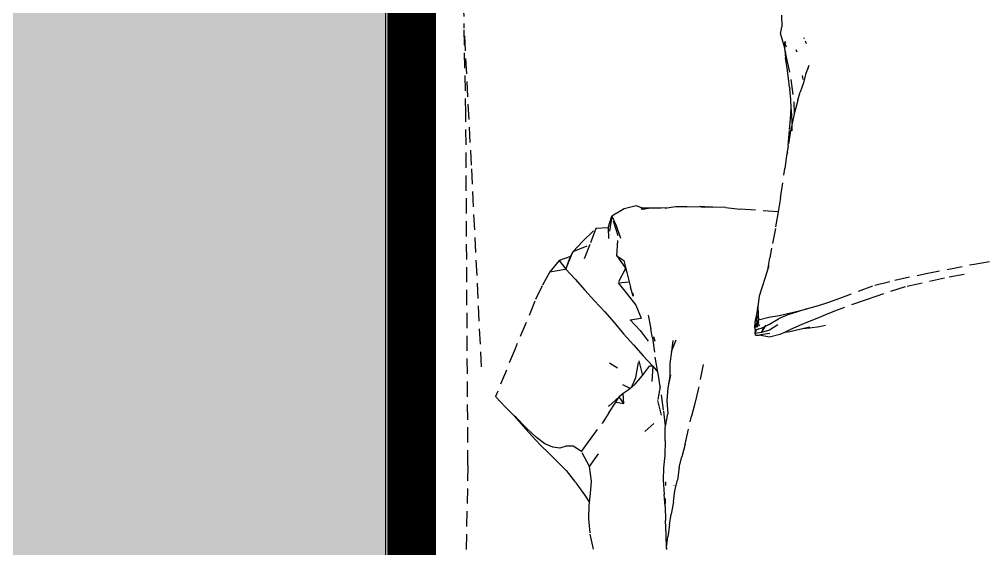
# Model space of a CAD drawing. Header units: millimetres. Extents: x 0 to 460473, y -68369 to 85219.
# Drawn here: x 230084 to 230479.2, y -39148.6 to -38931.9 of the extents above; entities that cross this region are included whole.
import ezdxf

# ---------------------------------------------------------------- set-up
doc = ezdxf.new("R2010")
doc.units = ezdxf.units.MM
doc.header["$LTSCALE"] = 50
doc.linetypes.add('HIDDEN2', pattern=[0.1875, 0.125, -0.0625])
for name, color, linetype in [('fur', 6, 'Continuous'), ('ha', 8, 'Continuous'), ('hid', 8, 'HIDDEN2'), ('wall', 2, 'Continuous')]:
    doc.layers.add(name, color=color, linetype=linetype)

# ---------------------------------------------------------------- blocks, each defined once
blk = doc.blocks.new('EWEDSF')
at = {"layer": 'ha', "transparency": 33554559}
h = blk.add_hatch(color=256, dxfattribs=at)
h.dxf.hatch_style = 1
h.paths.add_polyline_path([(230234, 29629.7), (230234, 32479.7), (230344, 32479.7), (230344, 32679.7), (230034, 32679.7), (230034, 29829.7), (229434, 29829.7), (229434, 29629.7), (230034, 29629.7), (230034, 28199.2), (229414, 28199.2), (229414, 27999.7), (230034, 27999.7), (230284, 27999.7), (230284, 28169.7), (230234, 28169.7)])
at = {"layer": 'wall', "color": 2}
blk.add_line((230234, 28169.7), (230234, 29629.7), dxfattribs=at)

msp = doc.modelspace()

# ---------------------------------------------------------------- linework, layer by layer
at = {"layer": 'fur', "color": 40, "lineweight": 50, "true_color": 0xf8d731, "const_width": 20}
msp.add_lwpolyline([(231454.62857818, -37422.47504293), (231454.62857818, -39432.25663589), (230244.58358802, -39432.25663589), (230244.58358802, -37422.47504293)], close=True, dxfattribs=at)
at = {"layer": 'hid'}
for p, q in [((230244.58358802, -38082.33616613), (230244.58358802, -39427.44650558)), ((230264.57712161, -38905.75453837), (230266.03847788, -38933.54709091)), ((230396.00294595, -38930.19822183), (230396.07140102, -38934.90900552)), ((230266.78121753, -38970.56468351), (230266.03847788, -38933.54709091)), ((230269.0933059, -38991.64481146), (230266.03847788, -38933.54709091)), ((230395.63390774, -38937.91721476), (230396.07140102, -38934.90900552)), ((230395.63390774, -38937.91721476), (230396.92755997, -38942.56050872)), ((230397.38560299, -38941.53899738), (230397.12914249, -38942.29554901)), ((230397.12914249, -38942.29554901), (230397.34126892, -38944.47627623)), ((230397.38560299, -38941.53899738), (230397.66484865, -38940.84260421)), ((230397.73562151, -38941.27450339), (230397.38560299, -38941.53899738)), ((230398.06071981, -38943.25845138), (230397.38560299, -38941.53899738)), ((230397.48710842, -38939.75792498), (230397.41763937, -38939.74307697)), ((230405.45795384, -38939.91046024), (230405.32162148, -38939.51533738)), ((230406.14667889, -38941.9065455), (230405.78970453, -38940.87195083)), ((230396.92755997, -38942.56050872), (230397.34126892, -38944.47627623)), ((230397.34126892, -38944.47627623), (230397.65080447, -38947.65840021)), ((230397.34126892, -38944.47627623), (230397.95629472, -38947.32428435)), ((230402.33689146, -38945.37219017), (230402.01628299, -38944.33257752)), ((230398.25303738, -38951.88025825), (230397.65080447, -38947.65840021)), ((230397.95629472, -38947.32428435), (230399.83771777, -38956.49455661)), ((230398.85016835, -38956.12361302), (230398.25303738, -38951.88025825)), ((230407.10262772, -38950.76176166), (230405.79764061, -38954.51202474)), ((230407.10262772, -38950.76176166), (230406.73302339, -38952.16170532)), ((230399.25606432, -38959.6565758), (230398.85016835, -38956.12361302)), ((230399.83771777, -38956.49455661), (230401.0473268, -38965.70732241)), ((230404.92645985, -38957.88634498), (230403.61015932, -38961.7452582)), ((230404.82640886, -38956.53998118), (230404.56921284, -38954.85327628)), ((230405.79764061, -38954.51202474), (230404.92645985, -38957.88634498)), ((230399.25606432, -38959.6565758), (230399.34930422, -38960.35013701)), ((230399.76598195, -38964.66681396), (230399.34930422, -38960.35013701)), ((230402.64649322, -38965.03842412), (230403.61015932, -38961.7452582)), ((230399.97825376, -38968.17728017), (230399.76598195, -38964.66681396)), ((230401.0473268, -38965.70732241), (230401.18625518, -38970.54623425)), ((230402.64649322, -38965.03842412), (230401.51101579, -38969.08297578)), ((230399.6052958, -38972.60860635), (230399.97825376, -38968.17728017)), ((230400.08374325, -38969.13080185), (230399.97825376, -38968.17728017)), ((230400.28948987, -38973.65478061), (230400.08374325, -38969.13080185)), ((230401.51101579, -38969.08297578), (230401.18625518, -38970.54623425)), ((230267.63540781, -39114.52945929), (230266.78121753, -38970.56468351)), ((230399.27189847, -38976.93628163), (230399.6052958, -38972.60860635)), ((230400.29920502, -38974.54297397), (230400.28948987, -38973.65478061)), ((230401.18625518, -38970.54623425), (230400.29920502, -38974.54297397)), ((230399.82816362, -38976.66532283), (230398.74205912, -38983.58910922)), ((230398.74205912, -38983.58910922), (230399.27189847, -38976.93628163)), ((230400.29920502, -38974.54297397), (230399.82816362, -38976.66532283)), ((230400.33123241, -38977.47103074), (230400.3057994, -38975.14585499)), ((230398.74205912, -38983.58910922), (230397.94485912, -38988.67116393)), ((230397.94485912, -38988.67116393), (230397.3709081, -38992.92685015)), ((230398.48013548, -38986.87790379), (230398.52758952, -38986.28205617)), ((230273.21126803, -39074.20525755), (230269.0933059, -38991.64481146)), ((230395.62437752, -39005.01484542), (230397.3709081, -38992.92685015)), ((230395.62437752, -39005.01484542), (230394.6435795, -39010.71749044)), ((230331.56832115, -39009.45732214), (230326.55289584, -39012.4575326)), ((230336.55238525, -39008.25683801), (230331.56832115, -39009.45732214)), ((230339.23553343, -39009.1736986), (230336.55238525, -39008.25683801)), ((230339.1666139, -39009.72103057), (230338.59484361, -39009.4007901)), ((230342.32391052, -39009.23002337), (230339.1666139, -39009.72103057)), ((230342.32391052, -39009.23002337), (230339.23553343, -39009.1736986)), ((230342.46647737, -39009.22869024), (230342.32391052, -39009.23002337)), ((230342.51146307, -39009.22957911), (230342.46647737, -39009.22869024)), ((230346.68573686, -39009.2196916), (230342.51146307, -39009.22957911)), ((230350.06233317, -39009.10600871), (230346.68573686, -39009.2196916)), ((230350.06233317, -39009.10600871), (230348.3869692, -39009.36466956)), ((230352.63527998, -39008.70876929), (230350.06233317, -39009.10600871)), ((230357.26964038, -39008.65977674), (230352.63527998, -39008.70876929)), ((230357.26964038, -39008.65977674), (230362.48253612, -39008.56679088)), ((230366.90367933, -39008.78250517), (230362.48253612, -39008.56679088)), ((230366.90367933, -39008.78250517), (230362.9905657, -39008.95339876)), ((230367.81366792, -39008.74276412), (230366.90367933, -39008.78250517)), ((230373.23347018, -39008.98472733), (230367.81366792, -39008.74276412)), ((230373.23347018, -39008.98472733), (230378.88113074, -39009.60130024)), ((230394.6435795, -39010.71749044), (230378.88113074, -39009.60130024)), ((230325.10031755, -39017.19714524), (230326.55289584, -39012.4575326)), ((230326.55289584, -39012.4575326), (230325.20125658, -39021.64180273)), ((230329.12148332, -39020.52130645), (230326.55289584, -39012.4575326)), ((230326.55289584, -39012.4575326), (230328.36924035, -39016.34894088)), ((230339.1666139, -39009.72103057), (230338.86496463, -39009.76794157)), ((230394.6435795, -39010.71749044), (230393.47921422, -39017.48744887)), ((230314.53446067, -39022.81795722), (230319.93115397, -39017.47376985)), ((230319.93115397, -39017.47376985), (230317.57125045, -39024.09509636)), ((230325.10031755, -39017.19714524), (230319.93115397, -39017.47376985)), ((230325.10031755, -39017.19714524), (230325.20125658, -39021.64180273)), ((230328.36924035, -39016.34894088), (230330.05322518, -39021.46482964)), ((230393.47921422, -39017.48744887), (230391.92068412, -39025.55205592)), ((230328.60581487, -39028.64340475), (230329.12148332, -39020.52130645)), ((230314.53446067, -39022.81795722), (230310.68968311, -39026.93199832)), ((230310.68968311, -39026.93199832), (230317.57125045, -39024.09509636)), ((230317.57125045, -39024.09509636), (230314.56536947, -39031.33732846)), ((230309.67999559, -39028.91303042), (230304.99360702, -39030.65743184)), ((230307.73029083, -39034.1342365), (230310.08422377, -39028.40549761)), ((230307.73029083, -39034.1342365), (230309.67999559, -39028.91303042)), ((230309.67999559, -39028.91303042), (230310.68968311, -39026.93199832)), ((230309.67999559, -39028.91303042), (230310.08422377, -39028.40549761)), ((230310.08422377, -39028.40549761), (230310.68968311, -39026.93199832)), ((230328.60581487, -39028.64340475), (230332.18894413, -39033.89160673)), ((230328.60581487, -39028.64340475), (230331.48185246, -39030.58410966)), ((230391.92068412, -39025.55205592), (230391.23851761, -39029.47395957)), ((230474.90918894, -39032.06189938), (230503.21451198, -39027.17947512)), ((230304.99360702, -39030.65743184), (230301.22275302, -39035.26006531)), ((230304.99360702, -39030.65743184), (230307.73029083, -39034.1342365)), ((230331.48185246, -39030.58410966), (230332.71069313, -39035.47531057)), ((230390.50290629, -39033.64065932), (230391.23851761, -39029.47395957)), ((230390.74777551, -39032.83192343), (230390.50290629, -39033.64065932)), ((230454.55251669, -39036.02662985), (230474.90918894, -39032.06189938)), ((230301.22275302, -39035.26006531), (230297.94999303, -39040.95453276)), ((230301.22275302, -39035.26006531), (230307.73029083, -39034.1342365)), ((230307.73029083, -39034.1342365), (230311.54391522, -39038.31093474)), ((230332.18894413, -39033.89160673), (230329.07002809, -39039.78271094)), ((230332.18894413, -39033.89160673), (230332.71069313, -39035.47531057)), ((230332.71069313, -39035.47531057), (230333.69184081, -39039.38060973)), ((230390.50290629, -39033.64065932), (230389.25419566, -39037.5320676)), ((230442.32195996, -39038.69805697), (230454.55251669, -39036.02662985)), ((230470.76964841, -39036.38140924), (230462.67600694, -39037.79152815)), ((230297.94999303, -39040.95453276), (230295.04473077, -39047.30356734)), ((230311.54391522, -39038.31093474), (230315.45789415, -39042.79125347)), ((230329.07002809, -39039.78271094), (230333.69184081, -39039.38060973)), ((230329.07002809, -39039.78271094), (230332.92415754, -39044.50632602)), ((230333.69184081, -39039.38060973), (230334.23279196, -39041.53377801)), ((230389.25419566, -39037.5320676), (230388.00266162, -39041.39064755)), ((230418.75485551, -39046.39072058), (230434.24307282, -39040.67375655)), ((230434.24307282, -39040.67375655), (230442.32195996, -39038.69805697)), ((230462.67600694, -39037.79152815), (230446.60316913, -39041.44797216)), ((230315.45789415, -39042.79125347), (230319.44734867, -39047.07493544)), ((230332.92415754, -39044.50632602), (230336.39055985, -39048.89799156)), ((230335.32776598, -39045.15789361), (230334.23279196, -39041.53377801)), ((230335.06313617, -39044.01099954), (230335.32776598, -39045.15789361)), ((230388.00266162, -39041.39064755), (230386.85410738, -39045.193236)), ((230446.60316913, -39041.44797216), (230434.60033696, -39045.29022125)), ((230295.04473077, -39047.30356734), (230286.93424797, -39066.77793946)), ((230319.44734867, -39047.07493544), (230323.47210395, -39051.47426649)), ((230336.39055985, -39048.89799156), (230338.49578277, -39054.25184414)), ((230386.85410738, -39045.193236), (230386.29037013, -39049.51307914)), ((230407.14863553, -39050.15631466), (230411.08498412, -39049.06931328)), ((230411.08498412, -39049.06931328), (230414.94414038, -39047.8141708)), ((230414.94414038, -39047.8141708), (230418.75485551, -39046.39072058)), ((230430.57514578, -39046.7121717), (230418.82812853, -39050.91253301)), ((230434.60033696, -39045.29022125), (230430.57514578, -39046.7121717)), ((230323.47210395, -39051.47426649), (230327.42145299, -39056.00091151)), ((230341.42731091, -39053.02136458), (230342.4503196, -39058.52586091)), ((230385.25016842, -39055.89544199), (230386.15737973, -39051.27081186)), ((230386.43074939, -39052.72022795), (230385.45192172, -39055.7398879)), ((230386.15737973, -39051.27081186), (230386.29037013, -39049.51307914)), ((230386.29037013, -39049.51307914), (230386.43074939, -39052.72022795)), ((230386.43074939, -39052.72022795), (230386.5266524, -39054.91125831)), ((230398.57370133, -39052.91756146), (230394.71383923, -39054.44782877)), ((230395.08817916, -39053.18285446), (230399.17358636, -39052.2068362)), ((230402.53963413, -39051.56193426), (230398.57370133, -39052.91756146)), ((230399.17358636, -39052.2068362), (230403.18040397, -39051.18049226)), ((230406.40939095, -39050.34710941), (230402.53963413, -39051.56193426)), ((230403.18040397, -39051.18049226), (230406.40939095, -39050.34710941)), ((230406.40939095, -39050.34710941), (230407.14863553, -39050.15631466)), ((230415.0105811, -39052.4951257), (230411.15195402, -39054.05955448)), ((230418.82812853, -39050.91253301), (230415.0105811, -39052.4951257)), ((230327.42145299, -39056.00091151), (230331.32126538, -39060.60021216)), ((230334.07176899, -39054.85608559), (230338.49578277, -39054.25184414)), ((230334.07176899, -39054.85608559), (230338.15474245, -39059.2177557)), ((230385.1039262, -39058.11493783), (230385.25016842, -39055.89544199)), ((230385.17284476, -39057.95974776), (230386.08526904, -39055.9051606)), ((230385.44771727, -39057.77149005), (230386.18869793, -39055.8837722)), ((230386.07797799, -39057.95673753), (230386.69554457, -39055.7789597)), ((230386.08526904, -39055.9051606), (230386.30992332, -39055.39928651)), ((230386.18869793, -39055.8837722), (230386.08526904, -39055.9051606)), ((230386.18869793, -39055.8837722), (230386.40422312, -39055.33470152)), ((230386.69554457, -39055.7789597), (230386.18869793, -39055.8837722)), ((230386.30992332, -39055.39928651), (230386.5266524, -39054.91125831)), ((230386.30992332, -39055.39928651), (230386.40422312, -39055.33470152)), ((230386.40422312, -39055.33470152), (230386.42967108, -39055.26987044)), ((230386.5465913, -39054.99670707), (230386.42967108, -39055.26987044)), ((230386.42967108, -39055.26987044), (230386.59497512, -39055.20405739)), ((230386.5266524, -39054.91125831), (230390.83656285, -39053.87291619)), ((230386.69554457, -39055.7789597), (230386.72271335, -39055.75148348)), ((230386.84763007, -39057.52069486), (230386.96223915, -39056.77797859)), ((230389.46567346, -39057.46290376), (230391.01941846, -39056.68565516)), ((230390.83656285, -39053.87291619), (230395.08817916, -39053.18285446)), ((230391.01941846, -39056.68565516), (230394.71383923, -39054.44782877)), ((230394.49598006, -39056.94944838), (230391.10667143, -39059.11578564)), ((230407.2515175, -39055.59365454), (230403.33069307, -39057.23290528)), ((230411.15195402, -39054.05955448), (230407.2515175, -39055.59365454)), ((230331.32126538, -39060.60021216), (230335.43812955, -39065.12152466)), ((230338.15474245, -39059.2177557), (230341.40157339, -39063.70440681)), ((230342.51166547, -39058.70840466), (230342.4503196, -39058.52586091)), ((230343.20269795, -39062.3326154), (230342.51166547, -39058.70840466)), ((230385.1039262, -39058.11493783), (230385.07783534, -39058.98580541)), ((230385.07783534, -39058.98580541), (230385.32415893, -39058.92636188)), ((230385.07783534, -39058.98580541), (230385.31813058, -39058.9827075)), ((230385.1039262, -39058.11493783), (230385.17284476, -39057.95974776)), ((230385.15755429, -39060.48357766), (230385.7887576, -39058.97664014)), ((230385.15755429, -39060.48357766), (230385.31813058, -39058.9827075)), ((230387.77347912, -39060.10546849), (230385.15755429, -39060.48357766)), ((230385.28616595, -39061.16730703), (230385.15755429, -39060.48357766)), ((230385.17284476, -39057.95974776), (230385.15930758, -39058.10594308)), ((230385.31813058, -39058.9827075), (230385.32415893, -39058.92636188)), ((230385.31813058, -39058.9827075), (230385.7887576, -39058.97664014)), ((230385.32415893, -39058.92636188), (230385.83819244, -39058.80231382)), ((230385.41640196, -39058.06418718), (230385.44771727, -39057.77149005)), ((230386.67760474, -39058.59974441), (230385.7887576, -39058.97664014)), ((230385.7887576, -39058.97664014), (230385.83819244, -39058.80231382)), ((230385.83819244, -39058.80231382), (230386.67760474, -39058.59974441)), ((230386.67760474, -39058.59974441), (230387.67354727, -39058.35940066)), ((230387.37849535, -39060.89684815), (230391.24169766, -39060.35076452)), ((230387.67354727, -39058.35940066), (230388.58376571, -39057.90407111)), ((230387.77347912, -39060.10546849), (230389.46567346, -39057.46290376)), ((230388.58376571, -39057.90407111), (230387.77347912, -39060.10546849)), ((230391.10667143, -39059.11578564), (230387.77347912, -39060.10546849)), ((230388.6328726, -39057.77065685), (230388.56457779, -39057.79961573)), ((230388.58376571, -39057.90407111), (230389.46567346, -39057.46290376)), ((230388.6328726, -39057.77065685), (230388.58376571, -39057.90407111)), ((230388.66966927, -39057.7335926), (230388.6328726, -39057.77065685)), ((230389.46567346, -39057.46290376), (230389.71144408, -39057.07910342)), ((230395.36436053, -39060.86385317), (230391.13057787, -39061.99401466)), ((230397.16976676, -39060.0345247), (230395.36436053, -39060.86385317)), ((230399.38312393, -39059.01780054), (230397.16976676, -39060.0345247)), ((230399.44298827, -39059.76268728), (230397.16976676, -39060.0345247)), ((230403.33069307, -39057.23290528), (230399.38312393, -39059.01780054)), ((230403.54742453, -39058.89398604), (230399.44298827, -39059.76268728)), ((230404.55996284, -39058.63210961), (230403.54742453, -39058.89398604)), ((230407.54088465, -39057.86114309), (230404.55996284, -39058.63210961)), ((230407.63734091, -39058.35773424), (230404.55996284, -39058.63210961)), ((230411.51527609, -39057.74332767), (230407.63734091, -39058.35773424)), ((230414.01452102, -39057.28261912), (230411.51527609, -39057.74332767)), ((230343.20269795, -39062.3326154), (230343.93238674, -39068.09740549)), ((230343.53509624, -39061.75377493), (230344.10751286, -39063.59143522)), ((230350.90776691, -39067.86510748), (230352.81055204, -39063.03917463)), ((230351.45272607, -39063.42578251), (230350.90776691, -39067.86510748)), ((230385.28616595, -39061.16730703), (230386.8904632, -39061.15480893)), ((230391.13057787, -39061.99401466), (230386.8904632, -39061.15480893)), ((230286.93424797, -39066.77793946), (230278.89015305, -39086.34429758)), ((230335.43812955, -39065.12152466), (230339.41040592, -39069.59451118)), ((230345.39685584, -39076.35764303), (230343.93238674, -39068.09740549)), ((230350.90776691, -39067.86510748), (230350.22192173, -39072.80435643)), ((230328.81696557, -39074.64940921), (230325.64238727, -39072.63804838)), ((230336.29266876, -39078.53715138), (230337.62826253, -39071.7058568)), ((230337.62826253, -39071.7058568), (230339.130001, -39077.70627772)), ((230339.41040592, -39069.59451118), (230343.31295916, -39073.91485424)), ((230350.22192173, -39072.80435643), (230350.24910232, -39078.00756524)), ((230339.130001, -39077.70627772), (230341.91515153, -39073.88819162)), ((230343.31295916, -39073.91485424), (230341.91515153, -39073.88819162)), ((230343.31295916, -39073.91485424), (230342.80579724, -39080.76647906)), ((230343.31295916, -39073.91485424), (230345.39685584, -39076.35764303)), ((230345.64263414, -39077.74393866), (230345.39685584, -39076.35764303)), ((230363.91476034, -39073.13230656), (230361.93016759, -39083.35908484)), ((230334.53339811, -39082.59037579), (230336.29266876, -39078.53715138)), ((230336.09838581, -39081.30839666), (230339.130001, -39077.70627772)), ((230346.29432338, -39082.20534512), (230345.64263414, -39077.74393866)), ((230350.59739267, -39077.47564613), (230349.41109404, -39082.6815212)), ((230350.24910232, -39078.00756524), (230349.41109404, -39082.6815212)), ((230334.04675263, -39082.98901748), (230331.0159386, -39081.56435774)), ((230333.20318542, -39083.68003604), (230331.13820668, -39085.04982775)), ((230334.04675263, -39082.98901748), (230333.20318542, -39083.68003604)), ((230334.53339811, -39082.59037579), (230334.04675263, -39082.98901748)), ((230336.09838581, -39081.30839666), (230334.53339811, -39082.59037579)), ((230346.29432338, -39082.20534512), (230345.31276524, -39087.51711925)), ((230347.70033809, -39091.83079665), (230346.29432338, -39082.20534512)), ((230349.41109404, -39082.6815212), (230348.98196858, -39088.11736131)), ((230361.93016759, -39083.35908484), (230360.53943002, -39089.18186611)), ((230283.07291307, -39090.65930812), (230278.89015305, -39086.34429758)), ((230329.49908585, -39086.47161156), (230325.28949345, -39090.18330104)), ((230325.35440045, -39092.9386282), (230328.16828031, -39088.54396311)), ((230328.16828031, -39088.54396311), (230329.49908585, -39086.47161156)), ((230328.16828031, -39088.54396311), (230331.44086858, -39089.16320228)), ((230331.13820668, -39085.04982775), (230329.49908585, -39086.47161156)), ((230331.44086858, -39089.16320228), (230329.49908585, -39086.47161156)), ((230331.44086858, -39089.16320228), (230331.13820668, -39085.04982775)), ((230346.83872222, -39093.9781368), (230345.31276524, -39087.51711925)), ((230348.98196858, -39088.11736131), (230349.51419603, -39093.43655249)), ((230286.5348747, -39094.14371268), (230283.07291307, -39090.65930812)), ((230325.28949345, -39090.18330104), (230325.18696787, -39090.27370009)), ((230325.28949345, -39090.18330104), (230325.26437435, -39090.12873352)), ((230348.51040248, -39098.469639), (230347.70033809, -39091.83079665)), ((230360.53943002, -39089.18186611), (230359.13836474, -39094.33641566)), ((230286.5348747, -39094.14371268), (230290.18767014, -39098.40646344)), ((230287.33794466, -39094.95198872), (230286.5348747, -39094.14371268)), ((230291.5935319, -39099.19501021), (230287.33794466, -39094.95198872)), ((230325.35440045, -39092.9386282), (230322.65749191, -39097.03933799)), ((230348.51040248, -39098.469639), (230349.51419603, -39093.43655249)), ((230356.54136495, -39105.75467943), (230359.13836474, -39094.33641566)), ((230290.18767014, -39098.40646344), (230293.764545, -39102.3751933)), ((230295.6615529, -39103.10241606), (230291.5935319, -39099.19501021)), ((230317.03934167, -39104.913474), (230322.65749191, -39097.03933799)), ((230340.07175521, -39100.57580025), (230343.67211547, -39097.40328265)), ((230348.38288435, -39099.10902328), (230348.51040248, -39098.469639)), ((230348.41803155, -39104.49753725), (230348.38288435, -39099.10902328)), ((230293.764545, -39102.3751933), (230297.32881197, -39106.18794688)), ((230299.13761751, -39105.66535968), (230295.6615529, -39103.10241606)), ((230297.32881197, -39106.18794688), (230300.81887801, -39109.65408649)), ((230302.32473105, -39107.07047935), (230299.13761751, -39105.66535968)), ((230305.22441916, -39107.3750997), (230302.32473105, -39107.07047935)), ((230307.84388728, -39106.66154153), (230305.22441916, -39107.3750997)), ((230310.69021147, -39106.60055081), (230307.84388728, -39106.66154153)), ((230314.1261871, -39108.76222211), (230310.69021147, -39106.60055081)), ((230314.1261871, -39108.76222211), (230317.03934167, -39104.913474)), ((230317.36075358, -39114.88495777), (230322.74967676, -39107.46441945)), ((230348.41803155, -39104.49753725), (230348.2067405, -39110.50595696)), ((230356.54136495, -39105.75467943), (230355.13086357, -39110.93055906)), ((230300.81887801, -39109.65408649), (230304.28774377, -39112.97491487)), ((230317.36075358, -39114.88495777), (230314.1261871, -39108.76222211)), ((230348.2067405, -39110.50595696), (230347.68063703, -39115.52052779)), ((230354.14870172, -39115.23657097), (230355.13086357, -39110.93055906)), ((230267.63540781, -39114.52945929), (230265.56060236, -39209.26663766)), ((230304.28774377, -39112.97491487), (230307.8761632, -39116.63702469)), ((230318.24882686, -39120.97669814), (230317.36075358, -39114.88495777)), ((230347.68063703, -39115.52052779), (230347.60349546, -39120.47110835)), ((230354.14870172, -39115.23657097), (230353.42030246, -39120.56309437)), ((230307.8761632, -39116.63702469), (230311.79304808, -39121.65059567)), ((230311.79304808, -39121.65059567), (230315.32031695, -39126.48586043)), ((230317.838638, -39126.05625909), (230318.24882686, -39120.97669814)), ((230347.60349546, -39120.47110835), (230347.9856369, -39126.46786317)), ((230348.53594303, -39121.18544815), (230348.46074152, -39122.70789764)), ((230352.06676776, -39122.86328306), (230352.05648372, -39122.77365401)), ((230352.3190443, -39124.83444488), (230353.42030246, -39120.56309437)), ((230315.32031695, -39126.48586043), (230317.4508835, -39129.68272422)), ((230317.4508835, -39129.68272422), (230317.838638, -39126.05625909)), ((230348.35613965, -39131.25813477), (230347.9856369, -39126.46786317)), ((230348.34269081, -39128.07241643), (230348.36187561, -39129.73170021)), ((230351.76031983, -39129.35309112), (230352.3190443, -39124.83444488)), ((230317.15036239, -39136.30536731), (230317.30859167, -39131.01350531)), ((230317.30859167, -39131.01350531), (230317.4508835, -39129.68272422)), ((230348.36187561, -39129.73170021), (230348.35094208, -39130.02695235)), ((230348.35613965, -39131.25813477), (230348.35094208, -39130.02695235)), ((230348.35613965, -39131.25813477), (230348.54483854, -39137.11991012)), ((230351.76031983, -39129.35309112), (230350.78429351, -39134.43431848)), ((230350.12543739, -39138.87730956), (230350.78429351, -39134.43431848)), ((230317.61851846, -39142.09915299), (230317.15036239, -39136.30536731)), ((230348.75525946, -39142.7733838), (230348.54483854, -39137.11991012)), ((230350.12543739, -39138.87730956), (230349.48333345, -39143.76823252)), ((230319.02488215, -39148.72447889), (230317.61851846, -39142.09915299)), ((230348.90319737, -39148.46951766), (230348.75525946, -39142.7733838)), ((230348.9685467, -39148.09457467), (230349.48333345, -39143.76823252)), ((230348.90319737, -39148.46951766), (230348.90071993, -39148.87662143)), ((230348.9685467, -39148.09457467), (230348.90319737, -39148.46951766))]:
    msp.add_line(p, q, dxfattribs=at)

# ---------------------------------------------------------------- block references
at = {"layer": 'ha'}
msp.add_blockref('EWEDSF', (0, -67907.45838072), dxfattribs=at)

doc.saveas('drawing.dxf')
